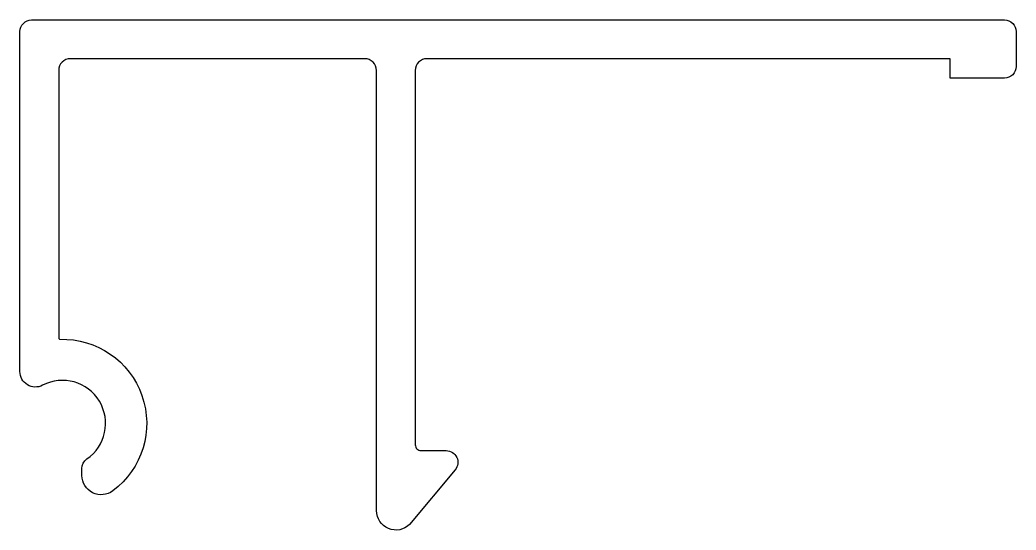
# Model space of a CAD drawing. Extents: x 878.2 to 903.9, y 480.8 to 493.9.
import ezdxf

# ---------------------------------------------------------------- set-up
doc = ezdxf.new("R2010")
doc.units = 0
doc.layers.get('0').update_dxf_attribs({"linetype": 'CONTINUOUS'})

msp = doc.modelspace()

# ---------------------------------------------------------------- linework, layer by layer
msp.add_lwpolyline([(887.35, 492.645, 0.414214), (887.05, 492.945), (879.451, 492.945, 0.414214), (879.151, 492.645), (879.151, 485.743, 0.423565), (879.182, 485.713, -0.733493), (880.55, 481.806, -0.617517), (879.751, 482.206), (879.751, 482.383, -0.2467), (879.88, 482.63, 0.941123), (878.736, 484.527, -0.563575), (878.151, 484.882), (878.151, 493.645, -0.414214), (878.451, 493.945), (903.551, 493.945, -0.414214), (903.851, 493.645), (903.851, 492.745, -0.414214), (903.551, 492.445), (902.151, 492.445), (902.151, 492.945), (888.65, 492.945, 0.414214), (888.35, 492.645), (888.35, 482.993, 0.414214), (888.5, 482.843), (889.15, 482.843, -0.636865), (889.38, 482.35), (888.204, 480.942, -0.668179), (887.35, 481.296)], format="xyb", close=True)

doc.saveas('drawing.dxf')
